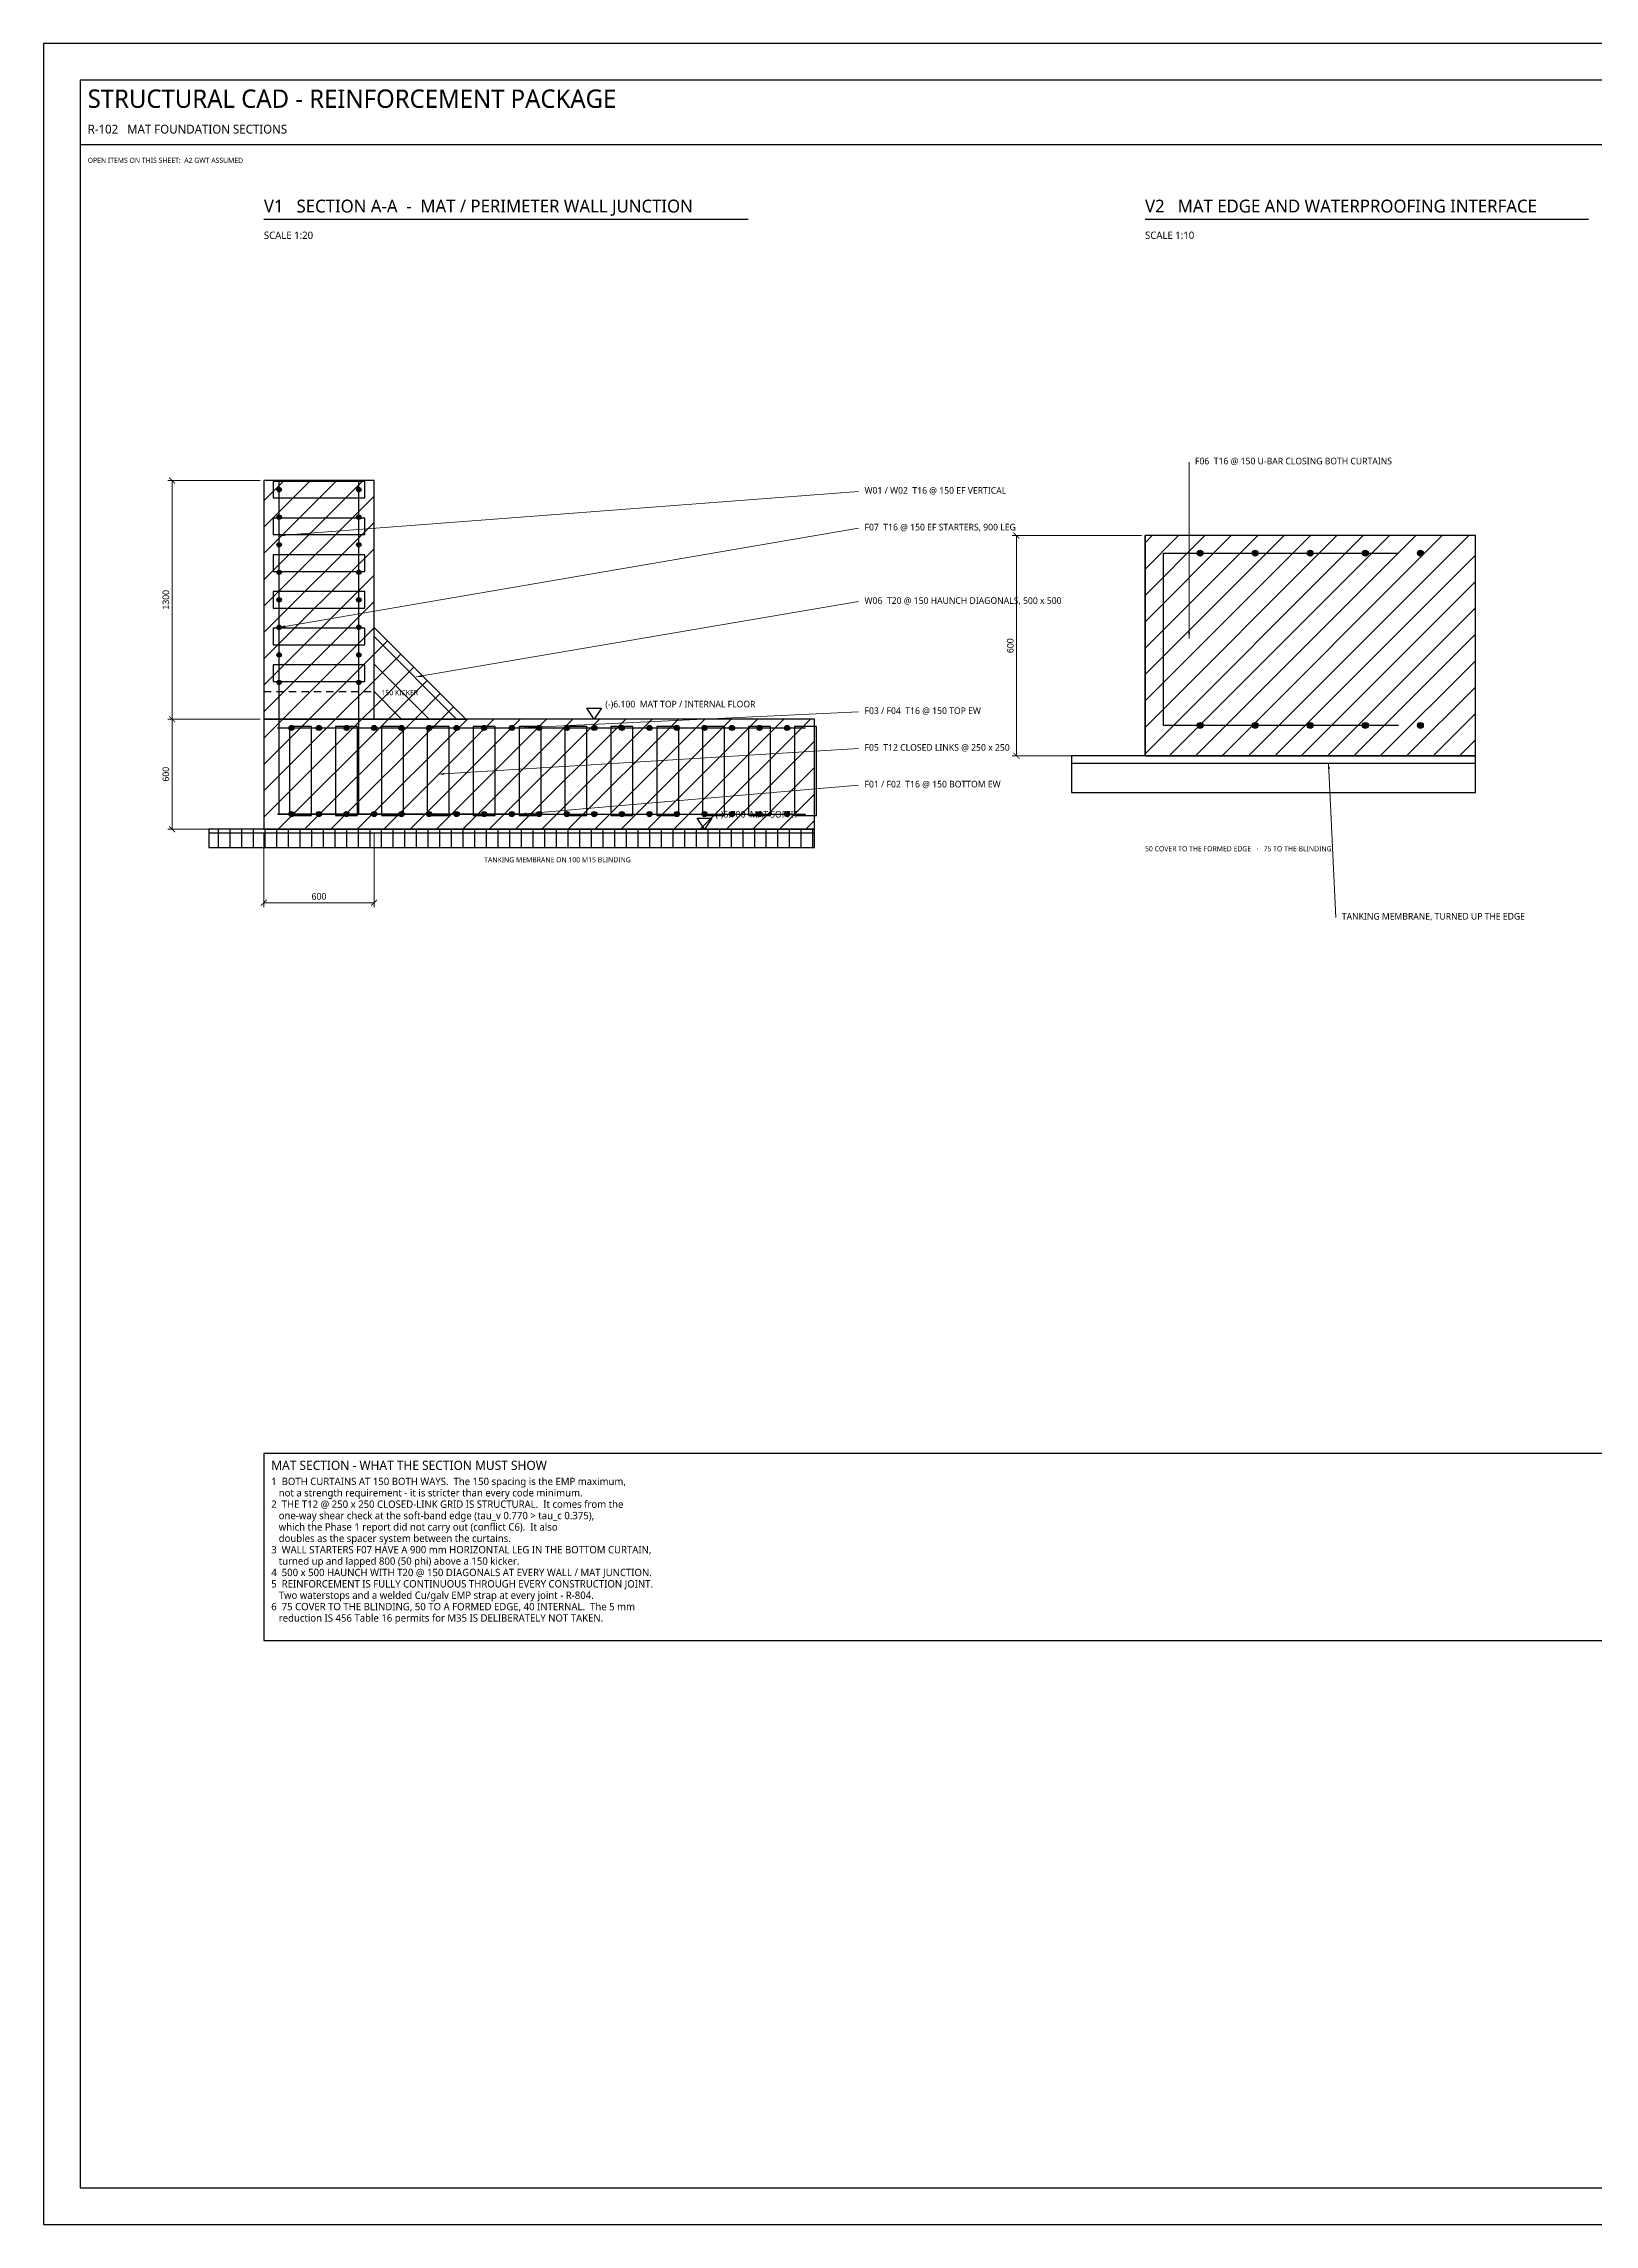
# Model space of a CAD drawing. Header units: millimetres. Extents: x 0 to 841, y 0 to 594.
# Drawn here: x 0 to 422, y 0 to 594 of the extents above; entities that cross this region are included whole.
import ezdxf

# ---------------------------------------------------------------- set-up
doc = ezdxf.new("R2010")
doc.units = ezdxf.units.MM
for name, color, linetype in [('S-BLAST', 1, 'Continuous'), ('S-CALLOUT', 2, 'Continuous'), ('S-CONCRETE', 7, 'Continuous'), ('S-CONCRETE-THIN', 7, 'Continuous'), ('S-DIM', 4, 'Continuous'), ('S-HATCH', 8, 'Continuous'), ('S-HIDDEN', 8, 'Continuous'), ('S-LEVEL', 4, 'Continuous'), ('S-NOTE', 7, 'Continuous'), ('S-REBAR-MAIN', 1, 'Continuous'), ('S-REBAR-SEC', 4, 'Continuous'), ('S-REBAR-STIRRUP', 6, 'Continuous'), ('S-REBAR-TIE', 6, 'Continuous'), ('S-TEXT', 7, 'Continuous'), ('S-TITLE', 7, 'Continuous'), ('S-WATERPROOF', 30, 'Continuous')]:
    doc.layers.add(name, color=color, linetype=linetype)
doc.styles.add('OpenSans', font='OpenSans-Regular.ttf')
doc.dimstyles.new('SC-DIM', dxfattribs={"dimtxt": 1.8, "dimasz": 1.6, "dimexe": 1.2, "dimexo": 1, "dimgap": 0.8, "dimtad": 1, "dimdec": 0, "dimblk": 'ARCHTICK', "dimcen": 2.5, "dimclrd": 4, "dimclre": 4, "dimclrt": 4, "dimazin": 3, "dimtfac": 1, "dimtmove": 0, "dimatfit": 3, "dimlwd": 13, "dimlwe": 13})

# ---------------------------------------------------------------- blocks, each defined once
blk = doc.blocks.new('_ARCHTICK')
at = {"color": 0, "linetype": 'BYBLOCK', "const_width": 0.15}
blk.add_lwpolyline([(-0.5, -0.5), (0.5, 0.5)], dxfattribs=at)
blk = doc.blocks.new('LEVELMK')
at = {"layer": 'S-LEVEL'}
blk.add_lwpolyline([(0, 0), (-2, 3), (2, 3), (0, 0)], close=True, dxfattribs=at)

msp = doc.modelspace()

# ---------------------------------------------------------------- hatches: boundary and pattern name
at = {"layer": 'S-HATCH'}
h = msp.add_hatch(dxfattribs=at)
h.set_pattern_fill('ANSI31', scale=1.6)
h.paths.add_polyline_path([(60, 410), (90, 410), (90, 475), (60, 475)])
h = msp.add_hatch(dxfattribs=at)
h.set_pattern_fill('ANSI31', scale=1.6)
h.paths.add_polyline_path([(300, 400), (390, 400), (390, 460), (300, 460)])
h = msp.add_hatch(dxfattribs=at)
h.set_pattern_fill('ANSI31', scale=1.6)
h.paths.add_polyline_path([(90, 410), (115, 410), (90, 435)])
h = msp.add_hatch(dxfattribs=at)
h.set_pattern_fill('ANSI31', scale=1.6)
h.paths.add_polyline_path([(60, 380), (210, 380), (210, 410), (60, 410)])
h = msp.add_hatch(dxfattribs=at)
h.set_pattern_fill('ANSI31', angle=45)
h.paths.add_polyline_path([(45, 375), (210, 375), (210, 380), (45, 380)])
at = {"layer": 'S-REBAR-MAIN'}
for points in [[(64.75, 472.5), (64.704, 472.73), (64.574, 472.924), (64.38, 473.054), (64.15, 473.1), (63.92, 473.054), (63.726, 472.924), (63.596, 472.73), (63.55, 472.5), (63.596, 472.27), (63.726, 472.076), (63.92, 471.946), (64.15, 471.9), (64.38, 471.946), (64.574, 472.076), (64.704, 472.27)], [(86.45, 472.5), (86.404, 472.73), (86.274, 472.924), (86.08, 473.054), (85.85, 473.1), (85.62, 473.054), (85.426, 472.924), (85.296, 472.73), (85.25, 472.5), (85.296, 472.27), (85.426, 472.076), (85.62, 471.946), (85.85, 471.9), (86.08, 471.946), (86.274, 472.076), (86.404, 472.27)], [(64.75, 465), (64.704, 465.23), (64.574, 465.424), (64.38, 465.554), (64.15, 465.6), (63.92, 465.554), (63.726, 465.424), (63.596, 465.23), (63.55, 465), (63.596, 464.77), (63.726, 464.576), (63.92, 464.446), (64.15, 464.4), (64.38, 464.446), (64.574, 464.576), (64.704, 464.77)], [(86.45, 465), (86.404, 465.23), (86.274, 465.424), (86.08, 465.554), (85.85, 465.6), (85.62, 465.554), (85.426, 465.424), (85.296, 465.23), (85.25, 465), (85.296, 464.77), (85.426, 464.576), (85.62, 464.446), (85.85, 464.4), (86.08, 464.446), (86.274, 464.576), (86.404, 464.77)], [(64.75, 457.5), (64.704, 457.73), (64.574, 457.924), (64.38, 458.054), (64.15, 458.1), (63.92, 458.054), (63.726, 457.924), (63.596, 457.73), (63.55, 457.5), (63.596, 457.27), (63.726, 457.076), (63.92, 456.946), (64.15, 456.9), (64.38, 456.946), (64.574, 457.076), (64.704, 457.27)], [(86.45, 457.5), (86.404, 457.73), (86.274, 457.924), (86.08, 458.054), (85.85, 458.1), (85.62, 458.054), (85.426, 457.924), (85.296, 457.73), (85.25, 457.5), (85.296, 457.27), (85.426, 457.076), (85.62, 456.946), (85.85, 456.9), (86.08, 456.946), (86.274, 457.076), (86.404, 457.27)], [(315.8, 455.2), (315.739, 455.506), (315.566, 455.766), (315.306, 455.939), (315, 456), (314.694, 455.939), (314.434, 455.766), (314.261, 455.506), (314.2, 455.2), (314.261, 454.894), (314.434, 454.634), (314.694, 454.461), (315, 454.4), (315.306, 454.461), (315.566, 454.634), (315.739, 454.894)], [(330.8, 455.2), (330.739, 455.506), (330.566, 455.766), (330.306, 455.939), (330, 456), (329.694, 455.939), (329.434, 455.766), (329.261, 455.506), (329.2, 455.2), (329.261, 454.894), (329.434, 454.634), (329.694, 454.461), (330, 454.4), (330.306, 454.461), (330.566, 454.634), (330.739, 454.894)], [(345.8, 455.2), (345.739, 455.506), (345.566, 455.766), (345.306, 455.939), (345, 456), (344.694, 455.939), (344.434, 455.766), (344.261, 455.506), (344.2, 455.2), (344.261, 454.894), (344.434, 454.634), (344.694, 454.461), (345, 454.4), (345.306, 454.461), (345.566, 454.634), (345.739, 454.894)], [(360.8, 455.2), (360.739, 455.506), (360.566, 455.766), (360.306, 455.939), (360, 456), (359.694, 455.939), (359.434, 455.766), (359.261, 455.506), (359.2, 455.2), (359.261, 454.894), (359.434, 454.634), (359.694, 454.461), (360, 454.4), (360.306, 454.461), (360.566, 454.634), (360.739, 454.894)], [(375.8, 455.2), (375.739, 455.506), (375.566, 455.766), (375.306, 455.939), (375, 456), (374.694, 455.939), (374.434, 455.766), (374.261, 455.506), (374.2, 455.2), (374.261, 454.894), (374.434, 454.634), (374.694, 454.461), (375, 454.4), (375.306, 454.461), (375.566, 454.634), (375.739, 454.894)], [(64.75, 450), (64.704, 450.23), (64.574, 450.424), (64.38, 450.554), (64.15, 450.6), (63.92, 450.554), (63.726, 450.424), (63.596, 450.23), (63.55, 450), (63.596, 449.77), (63.726, 449.576), (63.92, 449.446), (64.15, 449.4), (64.38, 449.446), (64.574, 449.576), (64.704, 449.77)], [(86.45, 450), (86.404, 450.23), (86.274, 450.424), (86.08, 450.554), (85.85, 450.6), (85.62, 450.554), (85.426, 450.424), (85.296, 450.23), (85.25, 450), (85.296, 449.77), (85.426, 449.576), (85.62, 449.446), (85.85, 449.4), (86.08, 449.446), (86.274, 449.576), (86.404, 449.77)], [(64.75, 442.5), (64.704, 442.73), (64.574, 442.924), (64.38, 443.054), (64.15, 443.1), (63.92, 443.054), (63.726, 442.924), (63.596, 442.73), (63.55, 442.5), (63.596, 442.27), (63.726, 442.076), (63.92, 441.946), (64.15, 441.9), (64.38, 441.946), (64.574, 442.076), (64.704, 442.27)], [(86.45, 442.5), (86.404, 442.73), (86.274, 442.924), (86.08, 443.054), (85.85, 443.1), (85.62, 443.054), (85.426, 442.924), (85.296, 442.73), (85.25, 442.5), (85.296, 442.27), (85.426, 442.076), (85.62, 441.946), (85.85, 441.9), (86.08, 441.946), (86.274, 442.076), (86.404, 442.27)], [(64.75, 435), (64.704, 435.23), (64.574, 435.424), (64.38, 435.554), (64.15, 435.6), (63.92, 435.554), (63.726, 435.424), (63.596, 435.23), (63.55, 435), (63.596, 434.77), (63.726, 434.576), (63.92, 434.446), (64.15, 434.4), (64.38, 434.446), (64.574, 434.576), (64.704, 434.77)], [(86.45, 435), (86.404, 435.23), (86.274, 435.424), (86.08, 435.554), (85.85, 435.6), (85.62, 435.554), (85.426, 435.424), (85.296, 435.23), (85.25, 435), (85.296, 434.77), (85.426, 434.576), (85.62, 434.446), (85.85, 434.4), (86.08, 434.446), (86.274, 434.576), (86.404, 434.77)], [(64.75, 427.5), (64.704, 427.73), (64.574, 427.924), (64.38, 428.054), (64.15, 428.1), (63.92, 428.054), (63.726, 427.924), (63.596, 427.73), (63.55, 427.5), (63.596, 427.27), (63.726, 427.076), (63.92, 426.946), (64.15, 426.9), (64.38, 426.946), (64.574, 427.076), (64.704, 427.27)], [(86.45, 427.5), (86.404, 427.73), (86.274, 427.924), (86.08, 428.054), (85.85, 428.1), (85.62, 428.054), (85.426, 427.924), (85.296, 427.73), (85.25, 427.5), (85.296, 427.27), (85.426, 427.076), (85.62, 426.946), (85.85, 426.9), (86.08, 426.946), (86.274, 427.076), (86.404, 427.27)], [(64.75, 420), (64.704, 420.23), (64.574, 420.424), (64.38, 420.554), (64.15, 420.6), (63.92, 420.554), (63.726, 420.424), (63.596, 420.23), (63.55, 420), (63.596, 419.77), (63.726, 419.576), (63.92, 419.446), (64.15, 419.4), (64.38, 419.446), (64.574, 419.576), (64.704, 419.77)], [(86.45, 420), (86.404, 420.23), (86.274, 420.424), (86.08, 420.554), (85.85, 420.6), (85.62, 420.554), (85.426, 420.424), (85.296, 420.23), (85.25, 420), (85.296, 419.77), (85.426, 419.576), (85.62, 419.446), (85.85, 419.4), (86.08, 419.446), (86.274, 419.576), (86.404, 419.77)], [(68.2, 407.6), (68.147, 407.868), (67.995, 408.095), (67.768, 408.247), (67.5, 408.3), (67.232, 408.247), (67.005, 408.095), (66.853, 407.868), (66.8, 407.6), (66.853, 407.332), (67.005, 407.105), (67.232, 406.953), (67.5, 406.9), (67.768, 406.953), (67.995, 407.105), (68.147, 407.332)], [(75.7, 407.6), (75.647, 407.868), (75.495, 408.095), (75.268, 408.247), (75, 408.3), (74.732, 408.247), (74.505, 408.095), (74.353, 407.868), (74.3, 407.6), (74.353, 407.332), (74.505, 407.105), (74.732, 406.953), (75, 406.9), (75.268, 406.953), (75.495, 407.105), (75.647, 407.332)], [(83.2, 407.6), (83.147, 407.868), (82.995, 408.095), (82.768, 408.247), (82.5, 408.3), (82.232, 408.247), (82.005, 408.095), (81.853, 407.868), (81.8, 407.6), (81.853, 407.332), (82.005, 407.105), (82.232, 406.953), (82.5, 406.9), (82.768, 406.953), (82.995, 407.105), (83.147, 407.332)], [(90.7, 407.6), (90.647, 407.868), (90.495, 408.095), (90.268, 408.247), (90, 408.3), (89.732, 408.247), (89.505, 408.095), (89.353, 407.868), (89.3, 407.6), (89.353, 407.332), (89.505, 407.105), (89.732, 406.953), (90, 406.9), (90.268, 406.953), (90.495, 407.105), (90.647, 407.332)], [(98.2, 407.6), (98.147, 407.868), (97.995, 408.095), (97.768, 408.247), (97.5, 408.3), (97.232, 408.247), (97.005, 408.095), (96.853, 407.868), (96.8, 407.6), (96.853, 407.332), (97.005, 407.105), (97.232, 406.953), (97.5, 406.9), (97.768, 406.953), (97.995, 407.105), (98.147, 407.332)], [(105.7, 407.6), (105.647, 407.868), (105.495, 408.095), (105.268, 408.247), (105, 408.3), (104.732, 408.247), (104.505, 408.095), (104.353, 407.868), (104.3, 407.6), (104.353, 407.332), (104.505, 407.105), (104.732, 406.953), (105, 406.9), (105.268, 406.953), (105.495, 407.105), (105.647, 407.332)], [(113.2, 407.6), (113.147, 407.868), (112.995, 408.095), (112.768, 408.247), (112.5, 408.3), (112.232, 408.247), (112.005, 408.095), (111.853, 407.868), (111.8, 407.6), (111.853, 407.332), (112.005, 407.105), (112.232, 406.953), (112.5, 406.9), (112.768, 406.953), (112.995, 407.105), (113.147, 407.332)], [(120.7, 407.6), (120.647, 407.868), (120.495, 408.095), (120.268, 408.247), (120, 408.3), (119.732, 408.247), (119.505, 408.095), (119.353, 407.868), (119.3, 407.6), (119.353, 407.332), (119.505, 407.105), (119.732, 406.953), (120, 406.9), (120.268, 406.953), (120.495, 407.105), (120.647, 407.332)], [(128.2, 407.6), (128.147, 407.868), (127.995, 408.095), (127.768, 408.247), (127.5, 408.3), (127.232, 408.247), (127.005, 408.095), (126.853, 407.868), (126.8, 407.6), (126.853, 407.332), (127.005, 407.105), (127.232, 406.953), (127.5, 406.9), (127.768, 406.953), (127.995, 407.105), (128.147, 407.332)], [(135.7, 407.6), (135.647, 407.868), (135.495, 408.095), (135.268, 408.247), (135, 408.3), (134.732, 408.247), (134.505, 408.095), (134.353, 407.868), (134.3, 407.6), (134.353, 407.332), (134.505, 407.105), (134.732, 406.953), (135, 406.9), (135.268, 406.953), (135.495, 407.105), (135.647, 407.332)], [(143.2, 407.6), (143.147, 407.868), (142.995, 408.095), (142.768, 408.247), (142.5, 408.3), (142.232, 408.247), (142.005, 408.095), (141.853, 407.868), (141.8, 407.6), (141.853, 407.332), (142.005, 407.105), (142.232, 406.953), (142.5, 406.9), (142.768, 406.953), (142.995, 407.105), (143.147, 407.332)], [(150.7, 407.6), (150.647, 407.868), (150.495, 408.095), (150.268, 408.247), (150, 408.3), (149.732, 408.247), (149.505, 408.095), (149.353, 407.868), (149.3, 407.6), (149.353, 407.332), (149.505, 407.105), (149.732, 406.953), (150, 406.9), (150.268, 406.953), (150.495, 407.105), (150.647, 407.332)], [(158.2, 407.6), (158.147, 407.868), (157.995, 408.095), (157.768, 408.247), (157.5, 408.3), (157.232, 408.247), (157.005, 408.095), (156.853, 407.868), (156.8, 407.6), (156.853, 407.332), (157.005, 407.105), (157.232, 406.953), (157.5, 406.9), (157.768, 406.953), (157.995, 407.105), (158.147, 407.332)], [(165.7, 407.6), (165.647, 407.868), (165.495, 408.095), (165.268, 408.247), (165, 408.3), (164.732, 408.247), (164.505, 408.095), (164.353, 407.868), (164.3, 407.6), (164.353, 407.332), (164.505, 407.105), (164.732, 406.953), (165, 406.9), (165.268, 406.953), (165.495, 407.105), (165.647, 407.332)], [(173.2, 407.6), (173.147, 407.868), (172.995, 408.095), (172.768, 408.247), (172.5, 408.3), (172.232, 408.247), (172.005, 408.095), (171.853, 407.868), (171.8, 407.6), (171.853, 407.332), (172.005, 407.105), (172.232, 406.953), (172.5, 406.9), (172.768, 406.953), (172.995, 407.105), (173.147, 407.332)], [(180.7, 407.6), (180.647, 407.868), (180.495, 408.095), (180.268, 408.247), (180, 408.3), (179.732, 408.247), (179.505, 408.095), (179.353, 407.868), (179.3, 407.6), (179.353, 407.332), (179.505, 407.105), (179.732, 406.953), (180, 406.9), (180.268, 406.953), (180.495, 407.105), (180.647, 407.332)], [(188.2, 407.6), (188.147, 407.868), (187.995, 408.095), (187.768, 408.247), (187.5, 408.3), (187.232, 408.247), (187.005, 408.095), (186.853, 407.868), (186.8, 407.6), (186.853, 407.332), (187.005, 407.105), (187.232, 406.953), (187.5, 406.9), (187.768, 406.953), (187.995, 407.105), (188.147, 407.332)], [(195.7, 407.6), (195.647, 407.868), (195.495, 408.095), (195.268, 408.247), (195, 408.3), (194.732, 408.247), (194.505, 408.095), (194.353, 407.868), (194.3, 407.6), (194.353, 407.332), (194.505, 407.105), (194.732, 406.953), (195, 406.9), (195.268, 406.953), (195.495, 407.105), (195.647, 407.332)], [(203.2, 407.6), (203.147, 407.868), (202.995, 408.095), (202.768, 408.247), (202.5, 408.3), (202.232, 408.247), (202.005, 408.095), (201.853, 407.868), (201.8, 407.6), (201.853, 407.332), (202.005, 407.105), (202.232, 406.953), (202.5, 406.9), (202.768, 406.953), (202.995, 407.105), (203.147, 407.332)], [(315.8, 408.3), (315.739, 408.606), (315.566, 408.866), (315.306, 409.039), (315, 409.1), (314.694, 409.039), (314.434, 408.866), (314.261, 408.606), (314.2, 408.3), (314.261, 407.994), (314.434, 407.734), (314.694, 407.561), (315, 407.5), (315.306, 407.561), (315.566, 407.734), (315.739, 407.994)], [(330.8, 408.3), (330.739, 408.606), (330.566, 408.866), (330.306, 409.039), (330, 409.1), (329.694, 409.039), (329.434, 408.866), (329.261, 408.606), (329.2, 408.3), (329.261, 407.994), (329.434, 407.734), (329.694, 407.561), (330, 407.5), (330.306, 407.561), (330.566, 407.734), (330.739, 407.994)], [(345.8, 408.3), (345.739, 408.606), (345.566, 408.866), (345.306, 409.039), (345, 409.1), (344.694, 409.039), (344.434, 408.866), (344.261, 408.606), (344.2, 408.3), (344.261, 407.994), (344.434, 407.734), (344.694, 407.561), (345, 407.5), (345.306, 407.561), (345.566, 407.734), (345.739, 407.994)], [(360.8, 408.3), (360.739, 408.606), (360.566, 408.866), (360.306, 409.039), (360, 409.1), (359.694, 409.039), (359.434, 408.866), (359.261, 408.606), (359.2, 408.3), (359.261, 407.994), (359.434, 407.734), (359.694, 407.561), (360, 407.5), (360.306, 407.561), (360.566, 407.734), (360.739, 407.994)], [(375.8, 408.3), (375.739, 408.606), (375.566, 408.866), (375.306, 409.039), (375, 409.1), (374.694, 409.039), (374.434, 408.866), (374.261, 408.606), (374.2, 408.3), (374.261, 407.994), (374.434, 407.734), (374.694, 407.561), (375, 407.5), (375.306, 407.561), (375.566, 407.734), (375.739, 407.994)], [(68.2, 384.15), (68.147, 384.418), (67.995, 384.645), (67.768, 384.797), (67.5, 384.85), (67.232, 384.797), (67.005, 384.645), (66.853, 384.418), (66.8, 384.15), (66.853, 383.882), (67.005, 383.655), (67.232, 383.503), (67.5, 383.45), (67.768, 383.503), (67.995, 383.655), (68.147, 383.882)], [(75.7, 384.15), (75.647, 384.418), (75.495, 384.645), (75.268, 384.797), (75, 384.85), (74.732, 384.797), (74.505, 384.645), (74.353, 384.418), (74.3, 384.15), (74.353, 383.882), (74.505, 383.655), (74.732, 383.503), (75, 383.45), (75.268, 383.503), (75.495, 383.655), (75.647, 383.882)], [(83.2, 384.15), (83.147, 384.418), (82.995, 384.645), (82.768, 384.797), (82.5, 384.85), (82.232, 384.797), (82.005, 384.645), (81.853, 384.418), (81.8, 384.15), (81.853, 383.882), (82.005, 383.655), (82.232, 383.503), (82.5, 383.45), (82.768, 383.503), (82.995, 383.655), (83.147, 383.882)], [(90.7, 384.15), (90.647, 384.418), (90.495, 384.645), (90.268, 384.797), (90, 384.85), (89.732, 384.797), (89.505, 384.645), (89.353, 384.418), (89.3, 384.15), (89.353, 383.882), (89.505, 383.655), (89.732, 383.503), (90, 383.45), (90.268, 383.503), (90.495, 383.655), (90.647, 383.882)], [(98.2, 384.15), (98.147, 384.418), (97.995, 384.645), (97.768, 384.797), (97.5, 384.85), (97.232, 384.797), (97.005, 384.645), (96.853, 384.418), (96.8, 384.15), (96.853, 383.882), (97.005, 383.655), (97.232, 383.503), (97.5, 383.45), (97.768, 383.503), (97.995, 383.655), (98.147, 383.882)], [(105.7, 384.15), (105.647, 384.418), (105.495, 384.645), (105.268, 384.797), (105, 384.85), (104.732, 384.797), (104.505, 384.645), (104.353, 384.418), (104.3, 384.15), (104.353, 383.882), (104.505, 383.655), (104.732, 383.503), (105, 383.45), (105.268, 383.503), (105.495, 383.655), (105.647, 383.882)], [(113.2, 384.15), (113.147, 384.418), (112.995, 384.645), (112.768, 384.797), (112.5, 384.85), (112.232, 384.797), (112.005, 384.645), (111.853, 384.418), (111.8, 384.15), (111.853, 383.882), (112.005, 383.655), (112.232, 383.503), (112.5, 383.45), (112.768, 383.503), (112.995, 383.655), (113.147, 383.882)], [(120.7, 384.15), (120.647, 384.418), (120.495, 384.645), (120.268, 384.797), (120, 384.85), (119.732, 384.797), (119.505, 384.645), (119.353, 384.418), (119.3, 384.15), (119.353, 383.882), (119.505, 383.655), (119.732, 383.503), (120, 383.45), (120.268, 383.503), (120.495, 383.655), (120.647, 383.882)], [(128.2, 384.15), (128.147, 384.418), (127.995, 384.645), (127.768, 384.797), (127.5, 384.85), (127.232, 384.797), (127.005, 384.645), (126.853, 384.418), (126.8, 384.15), (126.853, 383.882), (127.005, 383.655), (127.232, 383.503), (127.5, 383.45), (127.768, 383.503), (127.995, 383.655), (128.147, 383.882)], [(135.7, 384.15), (135.647, 384.418), (135.495, 384.645), (135.268, 384.797), (135, 384.85), (134.732, 384.797), (134.505, 384.645), (134.353, 384.418), (134.3, 384.15), (134.353, 383.882), (134.505, 383.655), (134.732, 383.503), (135, 383.45), (135.268, 383.503), (135.495, 383.655), (135.647, 383.882)], [(143.2, 384.15), (143.147, 384.418), (142.995, 384.645), (142.768, 384.797), (142.5, 384.85), (142.232, 384.797), (142.005, 384.645), (141.853, 384.418), (141.8, 384.15), (141.853, 383.882), (142.005, 383.655), (142.232, 383.503), (142.5, 383.45), (142.768, 383.503), (142.995, 383.655), (143.147, 383.882)], [(150.7, 384.15), (150.647, 384.418), (150.495, 384.645), (150.268, 384.797), (150, 384.85), (149.732, 384.797), (149.505, 384.645), (149.353, 384.418), (149.3, 384.15), (149.353, 383.882), (149.505, 383.655), (149.732, 383.503), (150, 383.45), (150.268, 383.503), (150.495, 383.655), (150.647, 383.882)], [(158.2, 384.15), (158.147, 384.418), (157.995, 384.645), (157.768, 384.797), (157.5, 384.85), (157.232, 384.797), (157.005, 384.645), (156.853, 384.418), (156.8, 384.15), (156.853, 383.882), (157.005, 383.655), (157.232, 383.503), (157.5, 383.45), (157.768, 383.503), (157.995, 383.655), (158.147, 383.882)], [(165.7, 384.15), (165.647, 384.418), (165.495, 384.645), (165.268, 384.797), (165, 384.85), (164.732, 384.797), (164.505, 384.645), (164.353, 384.418), (164.3, 384.15), (164.353, 383.882), (164.505, 383.655), (164.732, 383.503), (165, 383.45), (165.268, 383.503), (165.495, 383.655), (165.647, 383.882)], [(173.2, 384.15), (173.147, 384.418), (172.995, 384.645), (172.768, 384.797), (172.5, 384.85), (172.232, 384.797), (172.005, 384.645), (171.853, 384.418), (171.8, 384.15), (171.853, 383.882), (172.005, 383.655), (172.232, 383.503), (172.5, 383.45), (172.768, 383.503), (172.995, 383.655), (173.147, 383.882)], [(180.7, 384.15), (180.647, 384.418), (180.495, 384.645), (180.268, 384.797), (180, 384.85), (179.732, 384.797), (179.505, 384.645), (179.353, 384.418), (179.3, 384.15), (179.353, 383.882), (179.505, 383.655), (179.732, 383.503), (180, 383.45), (180.268, 383.503), (180.495, 383.655), (180.647, 383.882)], [(188.2, 384.15), (188.147, 384.418), (187.995, 384.645), (187.768, 384.797), (187.5, 384.85), (187.232, 384.797), (187.005, 384.645), (186.853, 384.418), (186.8, 384.15), (186.853, 383.882), (187.005, 383.655), (187.232, 383.503), (187.5, 383.45), (187.768, 383.503), (187.995, 383.655), (188.147, 383.882)], [(195.7, 384.15), (195.647, 384.418), (195.495, 384.645), (195.268, 384.797), (195, 384.85), (194.732, 384.797), (194.505, 384.645), (194.353, 384.418), (194.3, 384.15), (194.353, 383.882), (194.505, 383.655), (194.732, 383.503), (195, 383.45), (195.268, 383.503), (195.495, 383.655), (195.647, 383.882)], [(203.2, 384.15), (203.147, 384.418), (202.995, 384.645), (202.768, 384.797), (202.5, 384.85), (202.232, 384.797), (202.005, 384.645), (201.853, 384.418), (201.8, 384.15), (201.853, 383.882), (202.005, 383.655), (202.232, 383.503), (202.5, 383.45), (202.768, 383.503), (202.995, 383.655), (203.147, 383.882)]]:
    msp.add_hatch(color=1, dxfattribs=at).paths.add_polyline_path(points)

# ---------------------------------------------------------------- linework, layer by layer
at = {"layer": 'S-CONCRETE'}
for points in [[(60, 410), (90, 410), (90, 475), (60, 475)], [(300, 400), (390, 400), (390, 460), (300, 460)], [(60, 380), (210, 380), (210, 410), (60, 410)]]:
    msp.add_lwpolyline(points, close=True, dxfattribs=at)
msp.add_lwpolyline([(90, 410), (115, 410), (90, 435)], dxfattribs=at)
at = {"layer": 'S-CONCRETE-THIN'}
for points in [[(280, 390), (390, 390), (390, 400), (280, 400)], [(45, 375), (210, 375), (210, 380), (45, 380)]]:
    msp.add_lwpolyline(points, close=True, dxfattribs=at)
at = {"layer": 'S-HIDDEN'}
for p, q in [((60, 417.5), (62, 417.5)), ((63.4, 417.5), (65.4, 417.5)), ((66.8, 417.5), (68.8, 417.5)), ((70.2, 417.5), (72.2, 417.5)), ((73.6, 417.5), (75.6, 417.5)), ((77, 417.5), (79, 417.5)), ((80.4, 417.5), (82.4, 417.5)), ((83.8, 417.5), (85.8, 417.5)), ((87.2, 417.5), (89.2, 417.5))]:
    msp.add_line(p, q, dxfattribs=at)
at = {"layer": 'S-REBAR-MAIN'}
for p, q in [((64.15, 417.5), (64.15, 475)), ((85.85, 417.5), (85.85, 475)), ((63.75, 407.6), (207.5, 407.6)), ((63.75, 384.15), (207.5, 384.15))]:
    msp.add_line(p, q, dxfattribs=at)
for centre, radius in [((64.15, 472.5), 0.6), ((85.85, 472.5), 0.6), ((64.15, 465), 0.6), ((85.85, 465), 0.6), ((64.15, 457.5), 0.6), ((85.85, 457.5), 0.6), ((315, 455.2), 0.8), ((330, 455.2), 0.8), ((345, 455.2), 0.8), ((360, 455.2), 0.8), ((375, 455.2), 0.8), ((64.15, 450), 0.6), ((85.85, 450), 0.6), ((64.15, 442.5), 0.6), ((85.85, 442.5), 0.6), ((64.15, 435), 0.6), ((85.85, 435), 0.6), ((64.15, 427.5), 0.6), ((85.85, 427.5), 0.6), ((64.15, 420), 0.6), ((85.85, 420), 0.6), ((67.5, 407.6), 0.7), ((75, 407.6), 0.7), ((82.5, 407.6), 0.7), ((90, 407.6), 0.7), ((97.5, 407.6), 0.7), ((105, 407.6), 0.7), ((112.5, 407.6), 0.7), ((120, 407.6), 0.7), ((127.5, 407.6), 0.7), ((135, 407.6), 0.7), ((142.5, 407.6), 0.7), ((150, 407.6), 0.7), ((157.5, 407.6), 0.7), ((165, 407.6), 0.7), ((172.5, 407.6), 0.7), ((180, 407.6), 0.7), ((187.5, 407.6), 0.7), ((195, 407.6), 0.7), ((202.5, 407.6), 0.7), ((315, 408.3), 0.8), ((330, 408.3), 0.8), ((345, 408.3), 0.8), ((360, 408.3), 0.8), ((375, 408.3), 0.8), ((67.5, 384.15), 0.7), ((75, 384.15), 0.7), ((82.5, 384.15), 0.7), ((90, 384.15), 0.7), ((97.5, 384.15), 0.7), ((105, 384.15), 0.7), ((112.5, 384.15), 0.7), ((120, 384.15), 0.7), ((127.5, 384.15), 0.7), ((135, 384.15), 0.7), ((142.5, 384.15), 0.7), ((150, 384.15), 0.7), ((157.5, 384.15), 0.7), ((165, 384.15), 0.7), ((172.5, 384.15), 0.7), ((180, 384.15), 0.7), ((187.5, 384.15), 0.7), ((195, 384.15), 0.7), ((202.5, 384.15), 0.7)]:
    msp.add_circle(centre, radius, dxfattribs=at)
at = {"layer": 'S-REBAR-SEC'}
for p, q in [((112.5, 410), (90, 432.5)), ((105, 410), (90, 425)), ((97.5, 410), (90, 417.5))]:
    msp.add_line(p, q, dxfattribs=at)
msp.add_lwpolyline([(369, 408.3), (305, 408.3), (305, 455.2), (369, 455.2)], dxfattribs=at)
at = {"layer": 'S-REBAR-STIRRUP'}
for points in [[(62.5, 470.25), (87.5, 470.25), (87.5, 474.75), (62.5, 474.75)], [(62.5, 460.25), (87.5, 460.25), (87.5, 464.75), (62.5, 464.75)], [(62.5, 450.25), (87.5, 450.25), (87.5, 454.75), (62.5, 454.75)], [(62.5, 440.25), (87.5, 440.25), (87.5, 444.75), (62.5, 444.75)], [(62.5, 430.25), (87.5, 430.25), (87.5, 434.75), (62.5, 434.75)], [(62.5, 420.25), (87.5, 420.25), (87.5, 424.75), (62.5, 424.75)], [(67, 383.75), (73, 383.75), (73, 408), (67, 408)], [(79.5, 383.75), (85.5, 383.75), (85.5, 408), (79.5, 408)], [(92, 383.75), (98, 383.75), (98, 408), (92, 408)], [(104.5, 383.75), (110.5, 383.75), (110.5, 408), (104.5, 408)], [(117, 383.75), (123, 383.75), (123, 408), (117, 408)], [(129.5, 383.75), (135.5, 383.75), (135.5, 408), (129.5, 408)], [(142, 383.75), (148, 383.75), (148, 408), (142, 408)], [(154.5, 383.75), (160.5, 383.75), (160.5, 408), (154.5, 408)], [(167, 383.75), (173, 383.75), (173, 408), (167, 408)], [(179.5, 383.75), (185.5, 383.75), (185.5, 408), (179.5, 408)], [(192, 383.75), (198, 383.75), (198, 408), (192, 408)], [(204.5, 383.75), (210.5, 383.75), (210.5, 408), (204.5, 408)]]:
    msp.add_lwpolyline(points, close=True, dxfattribs=at)
at = {"layer": 'S-REBAR-TIE'}
for points in [[(109.15, 384.15), (64.15, 384.15), (64.15, 457.5)], [(130.85, 384.15), (85.85, 384.15), (85.85, 457.5)]]:
    msp.add_lwpolyline(points, dxfattribs=at)
at = {"layer": 'S-TITLE'}
for p, q in [((10, 566.5), (831, 566.5)), ((60, 546.2), (191.947, 546.2)), ((300, 546.2), (420.791, 546.2))]:
    msp.add_line(p, q, dxfattribs=at)
for points in [[(0, 0), (841, 0), (841, 594), (0, 594)], [(10, 10), (831, 10), (831, 584), (10, 584)], [(60, 159.075), (440, 159.075), (440, 210), (60, 210)]]:
    msp.add_lwpolyline(points, close=True, dxfattribs=at)
at = {"layer": 'S-WATERPROOF'}
for p, q in [((280, 398), (390, 398)), ((45, 379), (210, 379))]:
    msp.add_line(p, q, dxfattribs=at)
msp.add_lwpolyline([(300, 400), (300, 460)], dxfattribs=at)

# ---------------------------------------------------------------- block references
at = {"layer": 'S-LEVEL'}
for p in [(150, 410), (180, 380)]:
    msp.add_blockref('LEVELMK', p, dxfattribs=at)

# ---------------------------------------------------------------- texts
at = {"layer": 'S-BLAST', "style": 'OpenSans'}
msp.add_text('OPEN ITEMS ON THIS SHEET:  A2 GWT ASSUMED', height=1.4, dxfattribs=at).set_placement((12, 561.5))
at = {"layer": 'S-CALLOUT', "style": 'OpenSans'}
for s, p in [('F06  T16 @ 150 U-BAR CLOSING BOTH CURTAINS', (313.6, 479.4)), ('W01 / W02  T16 @ 150 EF VERTICAL', (223.6, 471.4)), ('F07  T16 @ 150 EF STARTERS, 900 LEG', (223.6, 461.4)), ('W06  T20 @ 150 HAUNCH DIAGONALS, 500 x 500', (223.6, 441.4)), ('F03 / F04  T16 @ 150 TOP EW', (223.6, 411.4)), ('F05  T12 CLOSED LINKS @ 250 x 250', (223.6, 401.4)), ('F01 / F02  T16 @ 150 BOTTOM EW', (223.6, 391.4)), ('TANKING MEMBRANE, TURNED UP THE EDGE', (353.6, 355.4))]:
    msp.add_text(s, height=1.8, dxfattribs=at).set_placement(p)
at = {"layer": 'S-LEVEL', "style": 'OpenSans'}
for s, p in [('(-)6.100  MAT TOP / INTERNAL FLOOR', (153, 413.2)), ('(-)6.700  MAT SOFFIT', (183, 383.2))]:
    msp.add_text(s, height=1.8, dxfattribs=at).set_placement(p)
at = {"layer": 'S-NOTE', "style": 'OpenSans'}
for s, p in [('1  BOTH CURTAINS AT 150 BOTH WAYS.  The 150 spacing is the EMP maximum,', (62, 201.375)), ('2  THE T12 @ 250 x 250 CLOSED-LINK GRID IS STRUCTURAL.  It comes from the', (62, 195.175)), ('   not a strength requirement - it is stricter than every code minimum.', (62, 198.275)), ('   which the Phase 1 report did not carry out (conflict C6).  It also', (62, 188.975)), ('   one-way shear check at the soft-band edge (tau_v 0.770 > tau_c 0.375),', (62, 192.075)), ('3  WALL STARTERS F07 HAVE A 900 mm HORIZONTAL LEG IN THE BOTTOM CURTAIN,', (62, 182.775)), ('   doubles as the spacer system between the curtains.', (62, 185.875)), ('4  500 x 500 HAUNCH WITH T20 @ 150 DIAGONALS AT EVERY WALL / MAT JUNCTION.', (62, 176.575)), ('   turned up and lapped 800 (50 phi) above a 150 kicker.', (62, 179.675)), ('5  REINFORCEMENT IS FULLY CONTINUOUS THROUGH EVERY CONSTRUCTION JOINT.', (62, 173.475)), ('   Two waterstops and a welded Cu/galv EMP strap at every joint - R-804.', (62, 170.375)), ('6  75 COVER TO THE BLINDING, 50 TO A FORMED EDGE, 40 INTERNAL.  The 5 mm', (62, 167.275)), ('   reduction IS 456 Table 16 permits for M35 IS DELIBERATELY NOT TAKEN.', (62, 164.175))]:
    msp.add_text(s, height=2, dxfattribs=at).set_placement(p)
at = {"layer": 'S-TEXT', "style": 'OpenSans'}
for s, height, p in [('SCALE 1:20', 2, (60, 540.8)), ('SCALE 1:10', 2, (300, 540.8)), ('150 KICKER', 1.4, (92, 416.5)), ('50 COVER TO THE FORMED EDGE   ·   75 TO THE BLINDING', 1.4, (300, 374))]:
    msp.add_text(s, height=height, dxfattribs=at).set_placement(p)
at = {"layer": 'S-TITLE', "style": 'OpenSans'}
for s, height, p in [('STRUCTURAL CAD - REINFORCEMENT PACKAGE', 5, (12, 576.5)), ('R-102   MAT FOUNDATION SECTIONS', 2.4, (12, 569.5)), ('V1   SECTION A-A  -  MAT / PERIMETER WALL JUNCTION', 3.5, (60, 548)), ('V2   MAT EDGE AND WATERPROOFING INTERFACE', 3.5, (300, 548)), ('MAT SECTION - WHAT THE SECTION MUST SHOW', 2.5, (62, 205.5))]:
    msp.add_text(s, height=height, dxfattribs=at).set_placement(p)
at = {"layer": 'S-WATERPROOF', "style": 'OpenSans'}
msp.add_text('TANKING MEMBRANE ON 100 M15 BLINDING', height=1.4, dxfattribs=at).set_placement((120, 371))

# ---------------------------------------------------------------- dimensions: what is measured, and where the dimension line sits
at = {"layer": 'S-DIM'}
for base, p1, p2, override in [((35, 410), (60, 410), (60, 475), {"dimlfac": 20}), ((265, 400), (300, 400), (300, 460), {"dimlfac": 10}), ((35, 380), (60, 380), (60, 410), {"dimlfac": 20})]:
    msp.add_linear_dim(base=base, p1=p1, p2=p2, angle=90, dimstyle='SC-DIM', override=override, dxfattribs=at).render()
msp.add_linear_dim(base=(60, 360), p1=(60, 380), p2=(90, 380), dimstyle='SC-DIM', override={"dimlfac": 20}, dxfattribs=at).render()

# ---------------------------------------------------------------- leaders
at = {"layer": 'S-CALLOUT'}
for points in [[(312, 432), (312, 480)], [(64.2, 460), (222, 472)], [(64.2, 435), (222, 462)], [(101.5, 421.5), (222, 442)], [(130, 407.6), (222, 412)], [(107.5, 395), (222, 402)], [(350, 398), (352, 356)], [(130, 384.15), (222, 392)]]:
    msp.add_leader(points, dimstyle='SC-DIM', dxfattribs=at)

doc.saveas('drawing.dxf')
